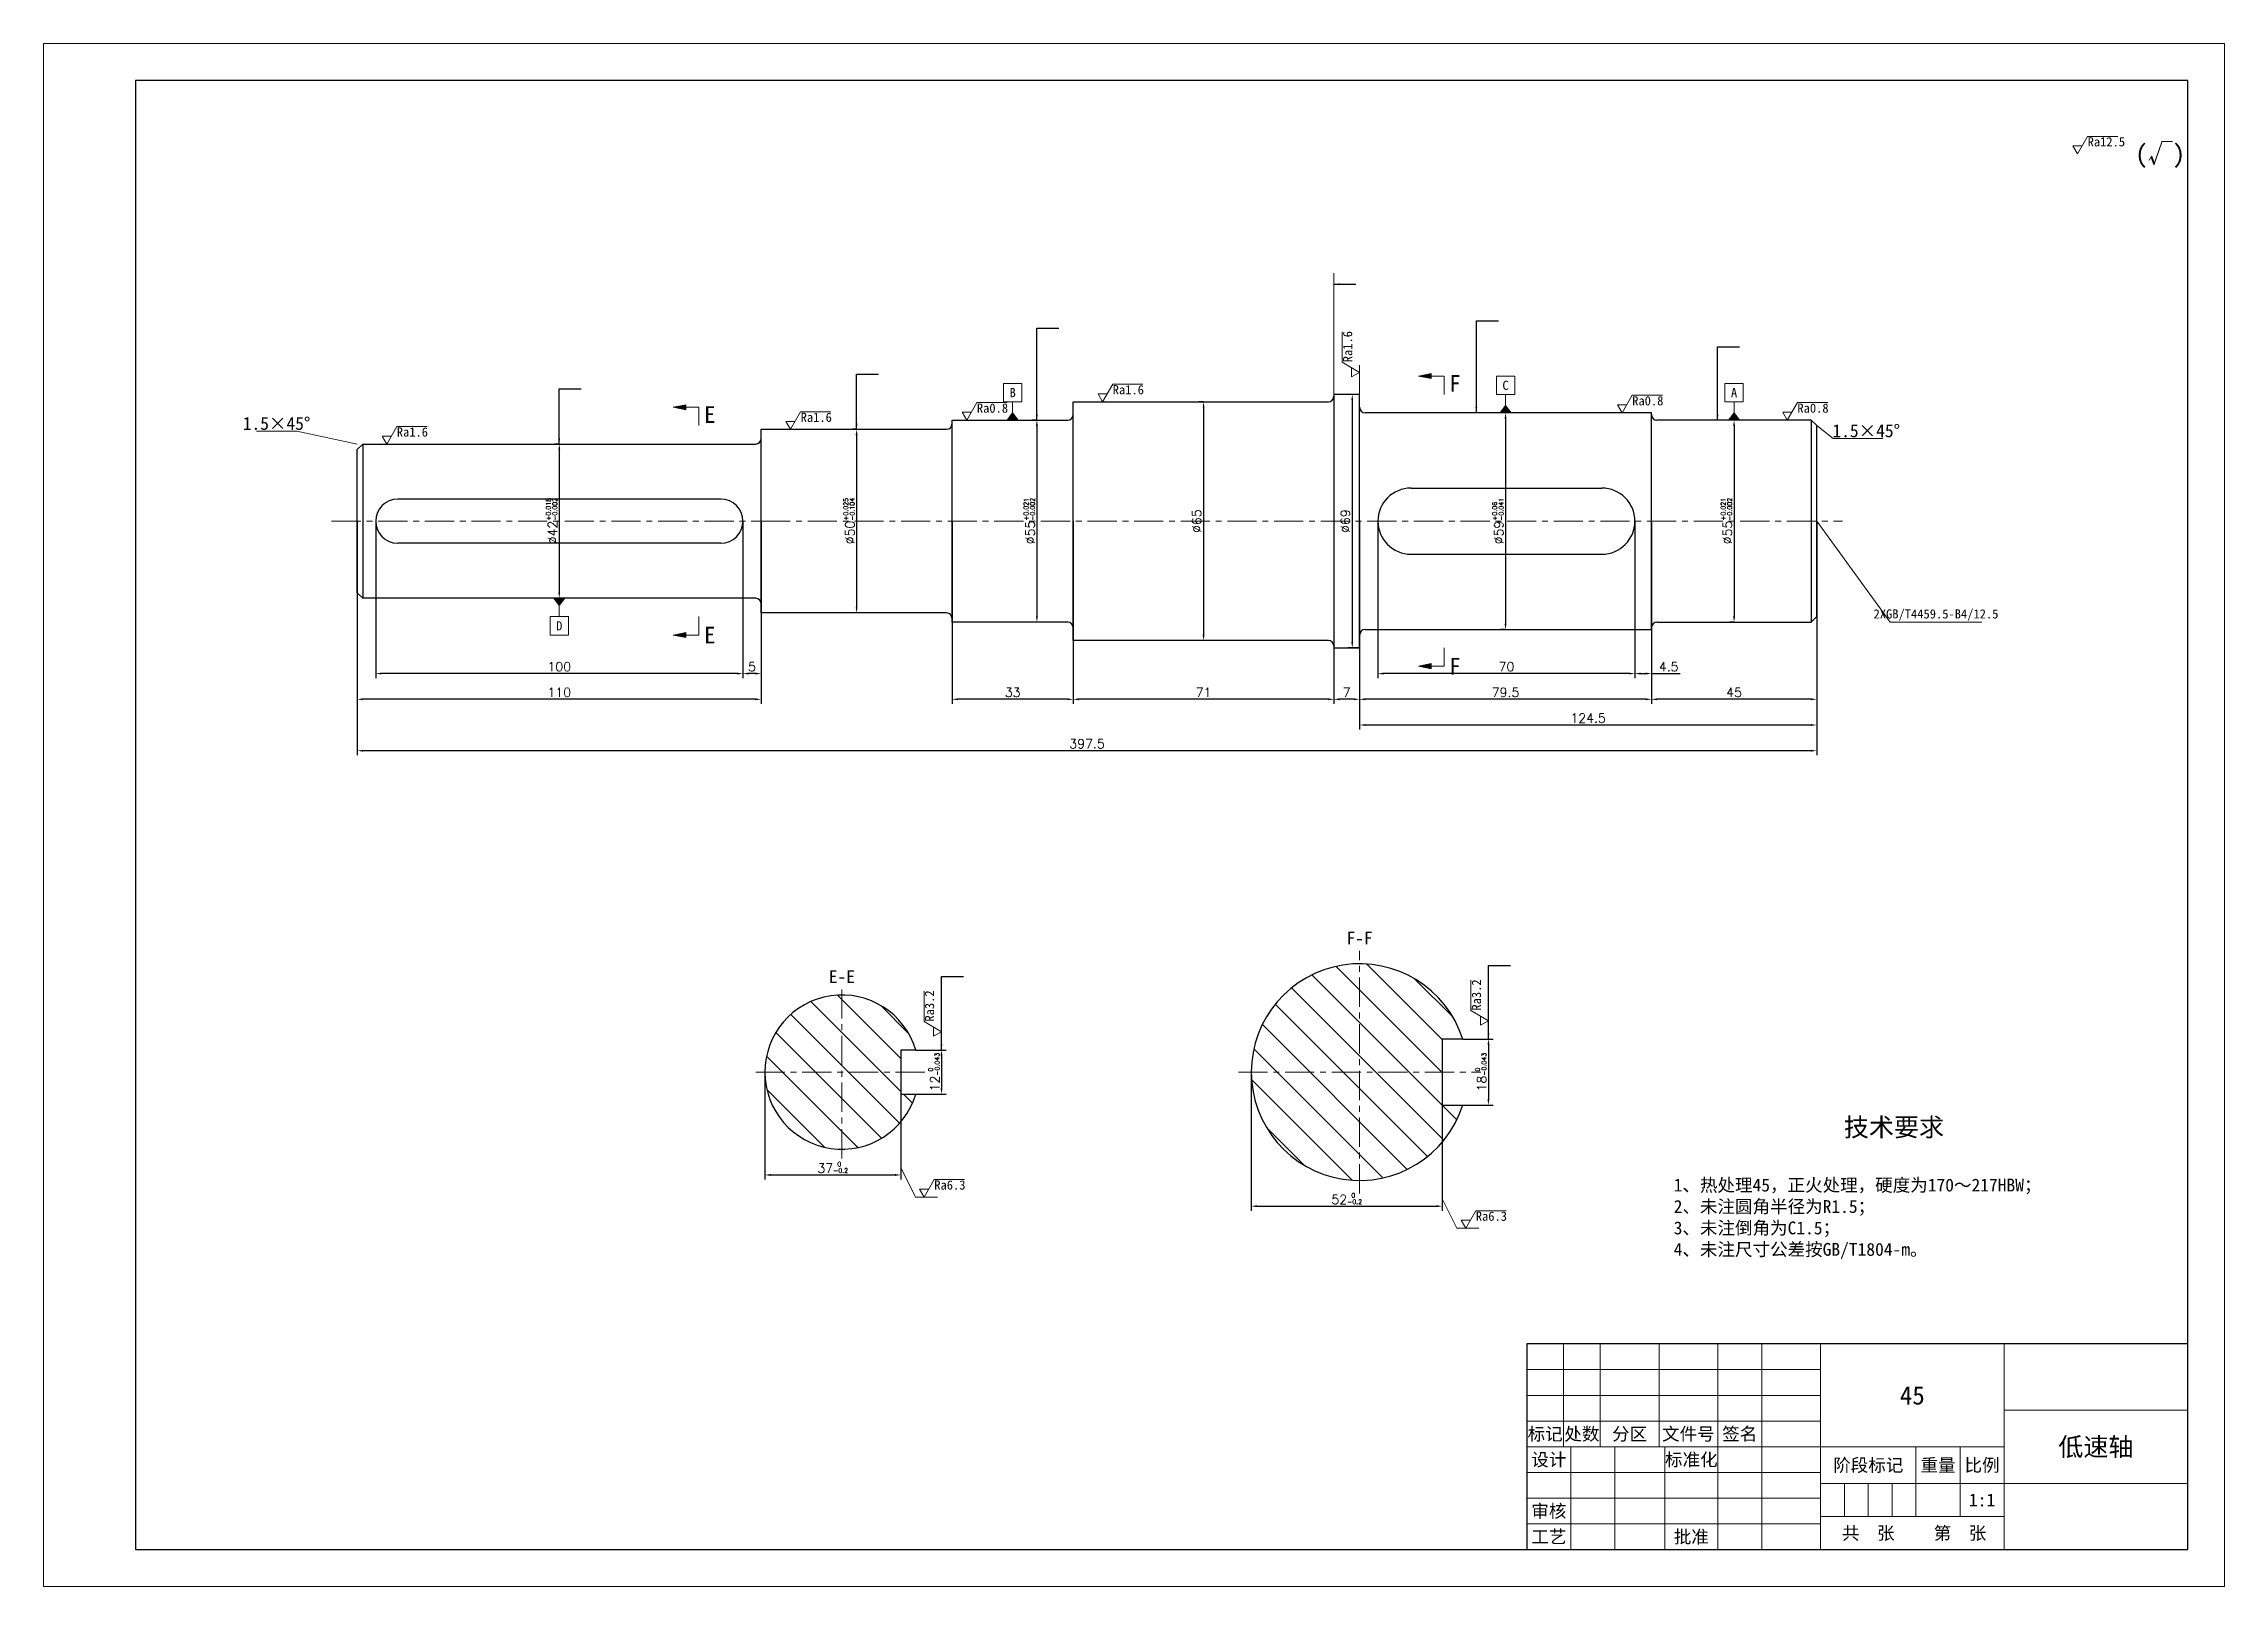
# Model space of a CAD drawing. Header units: millimetres. Extents: x 0 to 594, y 0 to 420.
import ezdxf
from ezdxf.enums import TextEntityAlignment as Align

# ---------------------------------------------------------------- set-up
doc = ezdxf.new("R2010")
doc.units = ezdxf.units.MM
doc.header["$LTSCALE"] = 0.25
doc.linetypes.add('CENTER', pattern=[50.8, 31.75, -6.35, 6.35, -6.35])
for name, color, linetype, lineweight in [('中心线', 1, 'CENTER', 15), ('剖面线', 4, 'Continuous', 15), ('尺寸', 7, 'Continuous', 15), ('文字', 7, 'Continuous', 15), ('粗实线', 7, 'Continuous', 30), ('细实线', 7, 'Continuous', 15)]:
    doc.layers.add(name, color=color, linetype=linetype, lineweight=lineweight)
doc.styles.get("Standard").update_dxf_attribs({"font": 'SimSun.ttf'})
doc.styles.add('txt', font='txt.shx')
doc.dimstyles.new('ISO-25', dxfattribs={"dimtxt": 2.5, "dimasz": 1.5625, "dimexe": 1.25, "dimexo": 0, "dimtad": 1, "dimdec": 3, "dimrnd": 0.01, "dimdsep": 46, "dimtxsty": 'txt', "dimcen": 2.5, "dimadec": 0, "dimazin": 0, "dimtfac": 1, "dimtdec": 3, "dimtmove": 0, "dimatfit": 3, "dimfxl": 1, "dimarcsym": 0})

# ---------------------------------------------------------------- blocks, each defined once
blk = doc.blocks.new('*D4')
at = {"layer": 'Defpoints', "color": 0, "transparency": 16777216}
for p in [(460.45, 317.5), (460.45, 262.5), (460.45, 262.5)]:
    blk.add_point(p, dxfattribs=at)
at = {"layer": '尺寸', "color": 0, "lineweight": -2, "transparency": 16777216}
for p, q in [((460.45, 317.5), (459.2, 317.5)), ((460.45, 315.94), (460.45, 264.06)), ((460.45, 262.5), (459.2, 262.5))]:
    blk.add_line(p, q, dxfattribs=at)
at = {"layer": '尺寸', "color": 0, "transparency": 16777216}
for points in [[(460.19, 315.94), (460.71, 315.94), (460.45, 317.5)], [(460.19, 264.06), (460.71, 264.06), (460.45, 262.5)]]:
    blk.add_solid(points, dxfattribs=at)
at = {"layer": '尺寸', "color": 0, "transparency": 16777216, "insert": (458.37, 290), "char_height": 2.5, "attachment_point": 5, "rotation": 90, "style": 'txt'}
blk.add_mtext('%%c55{\\H1.250000;\\S+0.021^ -0.002;}', dxfattribs=at)
blk = doc.blocks.new('*D5')
at = {"layer": 'Defpoints', "color": 0, "transparency": 16777216}
for p in [(398.2, 319.5), (398.2, 260.5), (398.2, 260.5)]:
    blk.add_point(p, dxfattribs=at)
at = {"layer": '尺寸', "color": 0, "lineweight": -2, "transparency": 16777216}
for p, q in [((398.2, 319.5), (396.95, 319.5)), ((398.2, 317.94), (398.2, 262.06)), ((398.2, 260.5), (396.95, 260.5))]:
    blk.add_line(p, q, dxfattribs=at)
at = {"layer": '尺寸', "color": 0, "transparency": 16777216}
for points in [[(397.94, 317.94), (398.46, 317.94), (398.2, 319.5)], [(397.94, 262.06), (398.46, 262.06), (398.2, 260.5)]]:
    blk.add_solid(points, dxfattribs=at)
at = {"layer": '尺寸', "color": 0, "transparency": 16777216, "insert": (396.12, 290), "char_height": 2.5, "attachment_point": 5, "rotation": 90, "style": 'txt'}
blk.add_mtext('%%c59{\\H1.250000;\\S+0.06^ -0.041;}', dxfattribs=at)
blk = doc.blocks.new('*D6')
at = {"layer": 'Defpoints', "color": 0, "transparency": 16777216}
for p in [(358.45, 324.5), (356.45, 255.5), (358.45, 255.5)]:
    blk.add_point(p, dxfattribs=at)
at = {"layer": '尺寸', "color": 0, "lineweight": -2, "transparency": 16777216}
for p, q in [((358.45, 324.5), (355.2, 324.5)), ((356.45, 322.94), (356.45, 257.06)), ((358.45, 255.5), (355.2, 255.5))]:
    blk.add_line(p, q, dxfattribs=at)
at = {"layer": '尺寸', "color": 0, "transparency": 16777216}
for points in [[(356.19, 322.94), (356.71, 322.94), (356.45, 324.5)], [(356.19, 257.06), (356.71, 257.06), (356.45, 255.5)]]:
    blk.add_solid(points, dxfattribs=at)
at = {"layer": '尺寸', "color": 0, "transparency": 16777216, "insert": (354.57, 290), "char_height": 2.5, "attachment_point": 5, "rotation": 90, "style": 'txt'}
blk.add_mtext('%%c69', dxfattribs=at)
blk = doc.blocks.new('*D7')
at = {"layer": 'Defpoints', "color": 0, "transparency": 16777216}
for p in [(315.95, 322.5), (315.95, 257.5), (315.95, 257.5)]:
    blk.add_point(p, dxfattribs=at)
at = {"layer": '尺寸', "color": 0, "lineweight": -2, "transparency": 16777216}
for p, q in [((315.95, 322.5), (314.7, 322.5)), ((315.95, 320.94), (315.95, 259.06)), ((315.95, 257.5), (314.7, 257.5))]:
    blk.add_line(p, q, dxfattribs=at)
at = {"layer": '尺寸', "color": 0, "transparency": 16777216}
for points in [[(315.69, 320.94), (316.21, 320.94), (315.95, 322.5)], [(315.69, 259.06), (316.21, 259.06), (315.95, 257.5)]]:
    blk.add_solid(points, dxfattribs=at)
at = {"layer": '尺寸', "color": 0, "transparency": 16777216, "insert": (314.07, 290), "char_height": 2.5, "attachment_point": 5, "rotation": 90, "style": 'txt'}
blk.add_mtext('%%c65', dxfattribs=at)
blk = doc.blocks.new('*D8')
at = {"layer": 'Defpoints', "color": 0, "transparency": 16777216}
for p in [(270.55, 317.5), (270.55, 262.5), (270.55, 262.5)]:
    blk.add_point(p, dxfattribs=at)
at = {"layer": '尺寸', "color": 0, "lineweight": -2, "transparency": 16777216}
for p, q in [((270.55, 317.5), (269.3, 317.5)), ((270.55, 315.94), (270.55, 264.06)), ((270.55, 262.5), (269.3, 262.5))]:
    blk.add_line(p, q, dxfattribs=at)
at = {"layer": '尺寸', "color": 0, "transparency": 16777216}
for points in [[(270.29, 315.94), (270.81, 315.94), (270.55, 317.5)], [(270.29, 264.06), (270.81, 264.06), (270.55, 262.5)]]:
    blk.add_solid(points, dxfattribs=at)
at = {"layer": '尺寸', "color": 0, "transparency": 16777216, "insert": (268.47, 290), "char_height": 2.5, "attachment_point": 5, "rotation": 90, "style": 'txt'}
blk.add_mtext('%%c55{\\H1.250000;\\S+0.021^ -0.002;}', dxfattribs=at)
blk = doc.blocks.new('*D9')
at = {"layer": 'Defpoints', "color": 0, "transparency": 16777216}
for p in [(221.45, 315), (221.45, 265), (221.45, 265)]:
    blk.add_point(p, dxfattribs=at)
at = {"layer": '尺寸', "color": 0, "lineweight": -2, "transparency": 16777216}
for p, q in [((221.45, 315), (220.2, 315)), ((221.45, 313.44), (221.45, 266.56)), ((221.45, 265), (220.2, 265))]:
    blk.add_line(p, q, dxfattribs=at)
at = {"layer": '尺寸', "color": 0, "transparency": 16777216}
for points in [[(221.19, 313.44), (221.71, 313.44), (221.45, 315)], [(221.19, 266.56), (221.71, 266.56), (221.45, 265)]]:
    blk.add_solid(points, dxfattribs=at)
at = {"layer": '尺寸', "color": 0, "transparency": 16777216, "insert": (219.37, 290), "char_height": 2.5, "attachment_point": 5, "rotation": 90, "style": 'txt'}
blk.add_mtext('%%c50{\\H1.250000;\\S+0.025^ -0.104;}', dxfattribs=at)
blk = doc.blocks.new('*D10')
at = {"layer": 'Defpoints', "color": 0, "transparency": 16777216}
for p in [(437.95, 290), (482.95, 290), (437.95, 241.5)]:
    blk.add_point(p, dxfattribs=at)
at = {"layer": '尺寸', "color": 0, "lineweight": -2, "transparency": 16777216}
for p, q in [((437.95, 290), (437.95, 240.25)), ((482.95, 290), (482.95, 240.25)), ((481.39, 241.5), (439.51, 241.5))]:
    blk.add_line(p, q, dxfattribs=at)
at = {"layer": '尺寸', "color": 0, "transparency": 16777216}
for points in [[(439.51, 241.76), (439.51, 241.24), (437.95, 241.5)], [(481.39, 241.76), (481.39, 241.24), (482.95, 241.5)]]:
    blk.add_solid(points, dxfattribs=at)
at = {"layer": '尺寸', "color": 0, "transparency": 16777216, "insert": (460.45, 243.38), "char_height": 2.5, "attachment_point": 5, "style": 'txt'}
blk.add_mtext('45', dxfattribs=at)
blk = doc.blocks.new('*D11')
at = {"layer": 'Defpoints', "color": 0, "transparency": 16777216}
for p in [(358.45, 290), (437.95, 290), (358.45, 241.5)]:
    blk.add_point(p, dxfattribs=at)
at = {"layer": '尺寸', "color": 0, "lineweight": -2, "transparency": 16777216}
for p, q in [((358.45, 290), (358.45, 240.25)), ((437.95, 290), (437.95, 240.25)), ((436.39, 241.5), (360.01, 241.5))]:
    blk.add_line(p, q, dxfattribs=at)
at = {"layer": '尺寸', "color": 0, "transparency": 16777216}
for points in [[(360.01, 241.76), (360.01, 241.24), (358.45, 241.5)], [(436.39, 241.76), (436.39, 241.24), (437.95, 241.5)]]:
    blk.add_solid(points, dxfattribs=at)
at = {"layer": '尺寸', "color": 0, "transparency": 16777216, "insert": (398.2, 243.38), "char_height": 2.5, "attachment_point": 5, "style": 'txt'}
blk.add_mtext('79.5', dxfattribs=at)
blk = doc.blocks.new('*D12')
at = {"layer": 'Defpoints', "color": 0, "transparency": 16777216}
for p in [(351.45, 290), (358.45, 290), (351.45, 241.5)]:
    blk.add_point(p, dxfattribs=at)
at = {"layer": '尺寸', "color": 0, "lineweight": -2, "transparency": 16777216}
for p, q in [((351.45, 290), (351.45, 240.25)), ((358.45, 290), (358.45, 240.25)), ((356.89, 241.5), (353.01, 241.5))]:
    blk.add_line(p, q, dxfattribs=at)
at = {"layer": '尺寸', "color": 0, "transparency": 16777216}
for points in [[(353.01, 241.76), (353.01, 241.24), (351.45, 241.5)], [(356.89, 241.76), (356.89, 241.24), (358.45, 241.5)]]:
    blk.add_solid(points, dxfattribs=at)
at = {"layer": '尺寸', "color": 0, "transparency": 16777216, "insert": (354.95, 243.38), "char_height": 2.5, "attachment_point": 5, "style": 'txt'}
blk.add_mtext('7', dxfattribs=at)
blk = doc.blocks.new('*D13')
at = {"layer": 'Defpoints', "color": 0, "transparency": 16777216}
for p in [(280.45, 290), (351.45, 290), (280.45, 241.5)]:
    blk.add_point(p, dxfattribs=at)
at = {"layer": '尺寸', "color": 0, "lineweight": -2, "transparency": 16777216}
for p, q in [((280.45, 290), (280.45, 240.25)), ((351.45, 290), (351.45, 240.25)), ((349.89, 241.5), (282.01, 241.5))]:
    blk.add_line(p, q, dxfattribs=at)
at = {"layer": '尺寸', "color": 0, "transparency": 16777216}
for points in [[(282.01, 241.76), (282.01, 241.24), (280.45, 241.5)], [(349.89, 241.76), (349.89, 241.24), (351.45, 241.5)]]:
    blk.add_solid(points, dxfattribs=at)
at = {"layer": '尺寸', "color": 0, "transparency": 16777216, "insert": (315.95, 243.38), "char_height": 2.5, "attachment_point": 5, "style": 'txt'}
blk.add_mtext('71', dxfattribs=at)
blk = doc.blocks.new('*D14')
at = {"layer": 'Defpoints', "color": 0, "transparency": 16777216}
for p in [(247.45, 290), (280.45, 290), (247.45, 241.5)]:
    blk.add_point(p, dxfattribs=at)
at = {"layer": '尺寸', "color": 0, "lineweight": -2, "transparency": 16777216}
for p, q in [((247.45, 290), (247.45, 240.25)), ((280.45, 290), (280.45, 240.25)), ((278.89, 241.5), (249.01, 241.5))]:
    blk.add_line(p, q, dxfattribs=at)
at = {"layer": '尺寸', "color": 0, "transparency": 16777216}
for points in [[(249.01, 241.76), (249.01, 241.24), (247.45, 241.5)], [(278.89, 241.76), (278.89, 241.24), (280.45, 241.5)]]:
    blk.add_solid(points, dxfattribs=at)
at = {"layer": '尺寸', "color": 0, "transparency": 16777216, "insert": (263.95, 243.38), "char_height": 2.5, "attachment_point": 5, "style": 'txt'}
blk.add_mtext('33', dxfattribs=at)
blk = doc.blocks.new('*D15')
at = {"layer": 'Defpoints', "color": 0, "transparency": 16777216}
for p in [(363.45, 290), (433.45, 290), (363.45, 248.5)]:
    blk.add_point(p, dxfattribs=at)
at = {"layer": '尺寸', "color": 0, "lineweight": -2, "transparency": 16777216}
for p, q in [((363.45, 290), (363.45, 247.25)), ((433.45, 290), (433.45, 247.25)), ((431.89, 248.5), (365.01, 248.5))]:
    blk.add_line(p, q, dxfattribs=at)
at = {"layer": '尺寸', "color": 0, "transparency": 16777216}
for points in [[(365.01, 248.76), (365.01, 248.24), (363.45, 248.5)], [(431.89, 248.76), (431.89, 248.24), (433.45, 248.5)]]:
    blk.add_solid(points, dxfattribs=at)
at = {"layer": '尺寸', "color": 0, "transparency": 16777216, "insert": (398.45, 250.38), "char_height": 2.5, "attachment_point": 5, "style": 'txt'}
blk.add_mtext('70', dxfattribs=at)
blk = doc.blocks.new('*D16')
at = {"layer": 'Defpoints', "color": 0, "transparency": 16777216}
for p in [(433.45, 290), (437.95, 290), (437.95, 248.5)]:
    blk.add_point(p, dxfattribs=at)
at = {"layer": '尺寸', "color": 0, "lineweight": -2, "transparency": 16777216}
for p, q in [((433.45, 290), (433.45, 247.25)), ((437.95, 290), (437.95, 247.25)), ((435.01, 248.5), (436.39, 248.5)), ((437.95, 248.5), (445.76, 248.5))]:
    blk.add_line(p, q, dxfattribs=at)
at = {"layer": '尺寸', "color": 0, "transparency": 16777216}
for points in [[(435.01, 248.76), (435.01, 248.24), (433.45, 248.5)], [(436.39, 248.76), (436.39, 248.24), (437.95, 248.5)]]:
    blk.add_solid(points, dxfattribs=at)
at = {"layer": '尺寸', "color": 0, "transparency": 16777216, "insert": (442.64, 250.38), "char_height": 2.5, "attachment_point": 5, "style": 'txt'}
blk.add_mtext('4.5', dxfattribs=at)
blk = doc.blocks.new('*D17')
at = {"layer": 'Defpoints', "color": 0, "transparency": 16777216}
for p in [(358.45, 290), (482.95, 290), (358.45, 234.5)]:
    blk.add_point(p, dxfattribs=at)
at = {"layer": '尺寸', "color": 0, "lineweight": -2, "transparency": 16777216}
for p, q in [((358.45, 290), (358.45, 233.25)), ((482.95, 290), (482.95, 233.25)), ((481.39, 234.5), (360.01, 234.5))]:
    blk.add_line(p, q, dxfattribs=at)
at = {"layer": '尺寸', "color": 0, "transparency": 16777216}
for points in [[(360.01, 234.76), (360.01, 234.24), (358.45, 234.5)], [(481.39, 234.76), (481.39, 234.24), (482.95, 234.5)]]:
    blk.add_solid(points, dxfattribs=at)
at = {"layer": '尺寸', "color": 0, "transparency": 16777216, "insert": (420.7, 236.38), "char_height": 2.5, "attachment_point": 5, "style": 'txt'}
blk.add_mtext('124.5', dxfattribs=at)
blk = doc.blocks.new('*D18')
at = {"layer": 'Defpoints', "color": 0, "transparency": 16777216}
for p in [(85.45, 290), (482.95, 290), (85.45, 227.5)]:
    blk.add_point(p, dxfattribs=at)
at = {"layer": '尺寸', "color": 0, "lineweight": -2, "transparency": 16777216}
for p, q in [((85.45, 290), (85.45, 226.25)), ((482.95, 290), (482.95, 226.25)), ((481.39, 227.5), (87.01, 227.5))]:
    blk.add_line(p, q, dxfattribs=at)
at = {"layer": '尺寸', "color": 0, "transparency": 16777216}
for points in [[(87.01, 227.76), (87.01, 227.24), (85.45, 227.5)], [(481.39, 227.76), (481.39, 227.24), (482.95, 227.5)]]:
    blk.add_solid(points, dxfattribs=at)
at = {"layer": '尺寸', "color": 0, "transparency": 16777216, "insert": (284.2, 229.38), "char_height": 2.5, "attachment_point": 5, "style": 'txt'}
blk.add_mtext('397.5', dxfattribs=at)
blk = doc.blocks.new('*D19')
at = {"layer": 'Defpoints', "color": 0, "transparency": 16777216}
for p in [(190.45, 290), (195.45, 290), (190.45, 248.5)]:
    blk.add_point(p, dxfattribs=at)
at = {"layer": '尺寸', "color": 0, "lineweight": -2, "transparency": 16777216}
for p, q in [((190.45, 290), (190.45, 247.25)), ((195.45, 290), (195.45, 247.25)), ((193.89, 248.5), (192.01, 248.5))]:
    blk.add_line(p, q, dxfattribs=at)
at = {"layer": '尺寸', "color": 0, "transparency": 16777216}
for points in [[(192.01, 248.76), (192.01, 248.24), (190.45, 248.5)], [(193.89, 248.76), (193.89, 248.24), (195.45, 248.5)]]:
    blk.add_solid(points, dxfattribs=at)
at = {"layer": '尺寸', "color": 0, "transparency": 16777216, "insert": (192.95, 250.38), "char_height": 2.5, "attachment_point": 5, "style": 'txt'}
blk.add_mtext('5', dxfattribs=at)
blk = doc.blocks.new('*D20')
at = {"layer": 'Defpoints', "color": 0, "transparency": 16777216}
for p in [(90.45, 290), (190.45, 290), (90.45, 248.5)]:
    blk.add_point(p, dxfattribs=at)
at = {"layer": '尺寸', "color": 0, "lineweight": -2, "transparency": 16777216}
for p, q in [((90.45, 290), (90.45, 247.25)), ((190.45, 290), (190.45, 247.25)), ((188.89, 248.5), (92.01, 248.5))]:
    blk.add_line(p, q, dxfattribs=at)
at = {"layer": '尺寸', "color": 0, "transparency": 16777216}
for points in [[(92.01, 248.76), (92.01, 248.24), (90.45, 248.5)], [(188.89, 248.76), (188.89, 248.24), (190.45, 248.5)]]:
    blk.add_solid(points, dxfattribs=at)
at = {"layer": '尺寸', "color": 0, "transparency": 16777216, "insert": (140.45, 250.38), "char_height": 2.5, "attachment_point": 5, "style": 'txt'}
blk.add_mtext('100', dxfattribs=at)
blk = doc.blocks.new('*D21')
at = {"layer": 'Defpoints', "color": 0, "transparency": 16777216}
for p in [(85.45, 290), (195.45, 290), (85.45, 241.5)]:
    blk.add_point(p, dxfattribs=at)
at = {"layer": '尺寸', "color": 0, "lineweight": -2, "transparency": 16777216}
for p, q in [((85.45, 290), (85.45, 240.25)), ((195.45, 290), (195.45, 240.25)), ((193.89, 241.5), (87.01, 241.5))]:
    blk.add_line(p, q, dxfattribs=at)
at = {"layer": '尺寸', "color": 0, "transparency": 16777216}
for points in [[(87.01, 241.76), (87.01, 241.24), (85.45, 241.5)], [(193.89, 241.76), (193.89, 241.24), (195.45, 241.5)]]:
    blk.add_solid(points, dxfattribs=at)
at = {"layer": '尺寸', "color": 0, "transparency": 16777216, "insert": (140.45, 243.38), "char_height": 2.5, "attachment_point": 5, "style": 'txt'}
blk.add_mtext('110', dxfattribs=at)
blk = doc.blocks.new('*D22')
at = {"layer": 'Defpoints', "color": 0, "transparency": 16777216}
for p in [(140.45, 311), (140.45, 269), (140.45, 269)]:
    blk.add_point(p, dxfattribs=at)
at = {"layer": '尺寸', "color": 0, "lineweight": -2, "transparency": 16777216}
for p, q in [((140.45, 311), (139.2, 311)), ((140.45, 309.44), (140.45, 270.56)), ((140.45, 269), (139.2, 269))]:
    blk.add_line(p, q, dxfattribs=at)
at = {"layer": '尺寸', "color": 0, "transparency": 16777216}
for points in [[(140.19, 309.44), (140.71, 309.44), (140.45, 311)], [(140.19, 270.56), (140.71, 270.56), (140.45, 269)]]:
    blk.add_solid(points, dxfattribs=at)
at = {"layer": '尺寸', "color": 0, "transparency": 16777216, "insert": (138.37, 290), "char_height": 2.5, "attachment_point": 5, "rotation": 90, "style": 'txt'}
blk.add_mtext('%%c42{\\H1.250000;\\S+0.018^ -0.002;}', dxfattribs=at)
blk = doc.blocks.new('*D23')
at = {"layer": 'Defpoints', "color": 0, "transparency": 16777216}
for p in [(328.95, 140), (380.95, 140), (380.95, 103.5)]:
    blk.add_point(p, dxfattribs=at)
at = {"layer": '尺寸', "color": 0, "lineweight": -2, "transparency": 16777216}
for p, q in [((328.95, 140), (328.95, 102.25)), ((380.95, 140), (380.95, 102.25)), ((330.51, 103.5), (379.39, 103.5))]:
    blk.add_line(p, q, dxfattribs=at)
at = {"layer": '尺寸', "color": 0, "transparency": 16777216}
for points in [[(330.51, 103.76), (330.51, 103.24), (328.95, 103.5)], [(379.39, 103.76), (379.39, 103.24), (380.95, 103.5)]]:
    blk.add_solid(points, dxfattribs=at)
at = {"layer": '尺寸', "color": 0, "transparency": 16777216, "insert": (354.95, 105.58), "char_height": 2.5, "attachment_point": 5, "style": 'txt'}
blk.add_mtext('52{\\H1.250000;\\S 0^ -0.2;}', dxfattribs=at)
blk = doc.blocks.new('*D24')
at = {"layer": 'Defpoints', "color": 0, "transparency": 16777216}
for p in [(386.54, 149), (386.54, 131), (393.54, 131)]:
    blk.add_point(p, dxfattribs=at)
at = {"layer": '尺寸', "color": 0, "lineweight": -2, "transparency": 16777216}
for p, q in [((386.54, 149), (394.79, 149)), ((393.54, 147.44), (393.54, 132.56)), ((386.54, 131), (394.79, 131))]:
    blk.add_line(p, q, dxfattribs=at)
at = {"layer": '尺寸', "color": 0, "transparency": 16777216}
for points in [[(393.28, 147.44), (393.8, 147.44), (393.54, 149)], [(393.28, 132.56), (393.8, 132.56), (393.54, 131)]]:
    blk.add_solid(points, dxfattribs=at)
at = {"layer": '尺寸', "color": 0, "transparency": 16777216, "insert": (391.46, 140), "char_height": 2.5, "attachment_point": 5, "rotation": 90, "style": 'txt'}
blk.add_mtext('18{\\H1.250000;\\S 0^ -0.043;}', dxfattribs=at)
blk = doc.blocks.new('*D25')
at = {"layer": 'Defpoints', "color": 0, "transparency": 16777216}
for p in [(196.45, 140), (233.45, 140), (233.45, 112)]:
    blk.add_point(p, dxfattribs=at)
at = {"layer": '尺寸', "color": 0, "lineweight": -2, "transparency": 16777216}
for p, q in [((196.45, 140), (196.45, 110.75)), ((233.45, 140), (233.45, 110.75)), ((198.01, 112), (231.89, 112))]:
    blk.add_line(p, q, dxfattribs=at)
at = {"layer": '尺寸', "color": 0, "transparency": 16777216}
for points in [[(198.01, 112.26), (198.01, 111.74), (196.45, 112)], [(231.89, 112.26), (231.89, 111.74), (233.45, 112)]]:
    blk.add_solid(points, dxfattribs=at)
at = {"layer": '尺寸', "color": 0, "transparency": 16777216, "insert": (214.95, 114.08), "char_height": 2.5, "attachment_point": 5, "style": 'txt'}
blk.add_mtext('37{\\H1.250000;\\S 0^ -0.2;}', dxfattribs=at)
blk = doc.blocks.new('*D26')
at = {"layer": 'Defpoints', "color": 0, "transparency": 16777216}
for p in [(237.57, 146), (237.57, 134), (244.57, 134)]:
    blk.add_point(p, dxfattribs=at)
at = {"layer": '尺寸', "color": 0, "lineweight": -2, "transparency": 16777216}
for p, q in [((237.57, 146), (245.82, 146)), ((244.57, 144.44), (244.57, 135.56)), ((237.57, 134), (245.82, 134))]:
    blk.add_line(p, q, dxfattribs=at)
at = {"layer": '尺寸', "color": 0, "transparency": 16777216}
for points in [[(244.31, 144.44), (244.83, 144.44), (244.57, 146)], [(244.31, 135.56), (244.83, 135.56), (244.57, 134)]]:
    blk.add_solid(points, dxfattribs=at)
at = {"layer": '尺寸', "color": 0, "transparency": 16777216, "insert": (242.49, 140), "char_height": 2.5, "attachment_point": 5, "rotation": 90, "style": 'txt'}
blk.add_mtext('12{\\H1.250000;\\S 0^ -0.043;}', dxfattribs=at)

msp = doc.modelspace()

# ---------------------------------------------------------------- hatches: boundary and pattern name
at = {"layer": '剖面线'}
for points in [[(377.95, 329.5), (377.95, 330.2), (374.45, 329.5), (377.95, 328.8)], [(174.95, 321), (174.95, 321.7), (171.45, 321), (174.95, 320.3)], [(174.95, 259), (174.95, 258.3), (171.45, 259), (174.95, 259.7)], [(377.95, 250.5), (377.95, 249.8), (374.45, 250.5), (377.95, 251.2)]]:
    msp.add_hatch(color=256, dxfattribs=at).paths.add_polyline_path(points, flags=16)
h = msp.add_hatch(dxfattribs=at)
h.set_pattern_fill('ANSI31', color=256, scale=2, angle=90, style=0)
edge = h.paths.add_edge_path(flags=16)
edge.add_arc((358.45, 140), 29.4966, 17.7653921, 342.2346079)
edge.add_line((386.54, 131), (380.95, 131))
edge.add_line((380.95, 131), (380.95, 149))
edge.add_line((380.95, 149), (386.54, 149))
h = msp.add_hatch(dxfattribs=at)
h.set_pattern_fill('ANSI31', color=256, scale=2, angle=90, style=0)
edge = h.paths.add_edge_path(flags=16)
edge.add_arc((217.45, 140), 20.9956, 16.6051454, 343.3948546)
edge.add_line((237.57, 134), (233.45, 134))
edge.add_line((233.45, 134), (233.45, 146))
edge.add_line((233.45, 146), (237.57, 146))
at = {"layer": '尺寸'}
for points in [[(399.7, 319.5), (396.7, 319.5), (398.2, 321.5)], [(265.45, 317.5), (262.45, 317.5), (263.95, 319.5)], [(461.95, 317.5), (458.95, 317.5), (460.45, 319.5)], [(138.95, 269), (141.95, 269), (140.45, 267)]]:
    msp.add_hatch(color=256, dxfattribs=at).paths.add_polyline_path(points, flags=16)

# ---------------------------------------------------------------- linework, layer by layer
at = {"layer": '中心线'}
for p, q in [((78.45, 290), (195.45, 290)), ((195.45, 290), (489.95, 290)), ((358.45, 107), (358.45, 173)), ((217.45, 116.5), (217.45, 163.5)), ((193.95, 140), (240.95, 140)), ((325.45, 140), (391.45, 140))]:
    msp.add_line(p, q, dxfattribs=at)
at = {"layer": '尺寸'}
for p, q in [((554, 390), (552.75, 392.1651)), ((552.75, 392.1651), (555.25, 392.1651)), ((554, 390), (556.75, 394.7631)), ((556.75, 394.7631), (565, 394.7631)), ((351.45, 324.5), (351.45, 357.5)), ((353.6869, 333.25), (353.6869, 341.5)), ((358.45, 330.5), (353.6869, 333.25)), ((288.45, 322.5), (291.2, 327.2631)), ((291.2, 327.2631), (299.45, 327.2631)), ((356.2849, 329.25), (356.2849, 331.75)), ((358.45, 330.5), (356.2849, 329.25)), ((358.45, 324.5), (358.45, 332.5)), ((377.95, 330.2), (374.45, 329.5)), ((374.45, 329.5), (377.95, 328.8)), ((377.95, 329.5), (377.95, 330.2)), ((381.45, 329.5), (377.95, 329.5)), ((377.95, 328.8), (377.95, 329.5)), ((381.45, 324.5), (381.45, 329.5)), ((174.95, 321.7), (171.45, 321)), ((171.45, 321), (174.95, 320.3)), ((174.95, 321), (174.95, 321.7)), ((178.45, 321), (174.95, 321)), ((174.95, 320.3), (174.95, 321)), ((178.45, 316), (178.45, 321)), ((251.45, 317.5), (254.2, 322.2631)), ((254.2, 322.2631), (262.45, 322.2631)), ((288.45, 322.5), (287.2, 324.6651)), ((287.2, 324.6651), (289.7, 324.6651)), ((429.95, 319.5), (428.7, 321.6651)), ((428.7, 321.6651), (431.2, 321.6651)), ((429.95, 319.5), (432.7, 324.2631)), ((432.7, 324.2631), (440.95, 324.2631)), ((474.95, 317.5), (477.7, 322.2631)), ((477.7, 322.2631), (485.95, 322.2631)), ((93.45, 311), (96.2, 315.7631)), ((96.2, 315.7631), (104.45, 315.7631)), ((203.45, 315), (202.2, 317.1651)), ((202.2, 317.1651), (204.7, 317.1651)), ((203.45, 315), (206.2, 319.7631)), ((206.2, 319.7631), (214.45, 319.7631)), ((251.45, 317.5), (250.2, 319.6651)), ((250.2, 319.6651), (252.7, 319.6651)), ((474.95, 317.5), (473.7, 319.6651)), ((473.7, 319.6651), (476.2, 319.6651)), ((482.95, 316), (487.45, 312.5)), ((68.95, 314.5), (57.95, 314.5)), ((85.45, 311), (68.95, 314.5)), ((93.45, 311), (92.2, 313.1651)), ((92.2, 313.1651), (94.7, 313.1651)), ((487.45, 312.5), (500.95, 312.5)), ((482.95, 290), (502.95, 262.5)), ((178.45, 264), (178.45, 259)), ((502.95, 262.5), (527.95, 262.5)), ((171.45, 259), (174.95, 259.7)), ((174.95, 258.3), (171.45, 259)), ((174.95, 259.7), (174.95, 259)), ((178.45, 259), (174.95, 259)), ((174.95, 259), (174.95, 258.3)), ((381.45, 255.5), (381.45, 250.5)), ((374.45, 250.5), (377.95, 251.2)), ((377.95, 249.8), (374.45, 250.5)), ((377.95, 251.2), (377.95, 250.5)), ((381.45, 250.5), (377.95, 250.5)), ((377.95, 250.5), (377.95, 249.8)), ((239.8069, 153.75), (239.8069, 162)), ((388.7769, 156.75), (388.7769, 165)), ((393.54, 154), (388.7769, 156.75)), ((391.3749, 152.75), (391.3749, 155.25)), ((244.57, 151), (239.8069, 153.75)), ((242.4049, 149.75), (242.4049, 152.25)), ((244.57, 151), (242.4049, 149.75)), ((393.54, 154), (391.3749, 152.75)), ((233.45, 114), (237.45, 106)), ((239.85, 106), (238.6, 108.1651)), ((238.6, 108.1651), (241.1, 108.1651)), ((239.85, 106), (242.6, 110.7631)), ((242.6, 110.7631), (250.85, 110.7631)), ((237.45, 106), (243.45, 106)), ((380.95, 105.5), (384.95, 97.5)), ((387.35, 97.5), (390.1, 102.2631)), ((390.1, 102.2631), (398.35, 102.2631)), ((384.95, 97.5), (390.95, 97.5)), ((387.35, 97.5), (386.1, 99.6651)), ((386.1, 99.6651), (388.6, 99.6651))]:
    msp.add_line(p, q, dxfattribs=at)
at = {"layer": '尺寸', "lineweight": 15}
for p, q in [((263.95, 319.5), (263.95, 322.5)), ((396.7, 319.5), (398.2, 321.5)), ((398.2, 321.5), (398.2, 324.5)), ((399.7, 319.5), (398.2, 321.5)), ((460.45, 319.5), (460.45, 322.5)), ((262.45, 317.5), (263.95, 319.5)), ((265.45, 317.5), (262.45, 317.5)), ((265.45, 317.5), (263.95, 319.5)), ((399.7, 319.5), (396.7, 319.5)), ((458.95, 317.5), (460.45, 319.5)), ((461.95, 317.5), (458.95, 317.5)), ((461.95, 317.5), (460.45, 319.5)), ((138.95, 269), (141.95, 269)), ((138.95, 269), (140.45, 267)), ((141.95, 269), (140.45, 267)), ((140.45, 267), (140.45, 264))]:
    msp.add_line(p, q, dxfattribs=at)
for points in [[(266.45, 322.5), (261.45, 322.5), (261.45, 327.5), (266.45, 327.5)], [(400.7, 324.5), (395.7, 324.5), (395.7, 329.5), (400.7, 329.5)], [(462.95, 322.5), (457.95, 322.5), (457.95, 327.5), (462.95, 327.5)], [(137.95, 264), (142.95, 264), (142.95, 259), (137.95, 259)]]:
    msp.add_lwpolyline(points, close=True, dxfattribs=at)
at = {"layer": '粗实线'}
for p, q in [((584, 410), (25, 410)), ((25, 410), (25, 10)), ((584, 10), (584, 410)), ((280.45, 257.5), (280.45, 322.5)), ((280.45, 322.5), (349.95, 322.5)), ((358.45, 324.5), (351.45, 324.5)), ((351.45, 324.5), (351.45, 255.5)), ((358.45, 255.5), (358.45, 324.5)), ((195.45, 265), (195.45, 315)), ((195.45, 315), (245.95, 315)), ((247.45, 262.5), (247.45, 317.5)), ((247.45, 317.5), (278.95, 317.5)), ((437.95, 319.5), (359.95, 319.5)), ((437.95, 260.5), (437.95, 319.5)), ((481.45, 317.5), (439.45, 317.5)), ((482.95, 316), (481.45, 317.5)), ((481.45, 317.5), (481.45, 262.5)), ((482.95, 264), (482.95, 316)), ((85.45, 309.5), (86.95, 311)), ((85.45, 270.5), (85.45, 309.5)), ((86.95, 311), (193.95, 311)), ((86.95, 311), (86.95, 269)), ((372.45, 299), (424.45, 299)), ((184.45, 296), (96.45, 296)), ((184.45, 284), (96.45, 284)), ((372.45, 281), (424.45, 281)), ((86.95, 269), (85.45, 270.5)), ((193.95, 269), (86.95, 269)), ((245.95, 265), (195.45, 265)), ((278.95, 262.5), (247.45, 262.5)), ((439.45, 262.5), (481.45, 262.5)), ((481.45, 262.5), (482.95, 264)), ((349.95, 257.5), (280.45, 257.5)), ((351.45, 255.5), (358.45, 255.5)), ((359.95, 260.5), (437.95, 260.5)), ((386.54, 149), (380.95, 149)), ((380.95, 149), (380.95, 131)), ((237.57, 146), (233.45, 146)), ((233.45, 146), (233.45, 134)), ((233.45, 134), (237.57, 134)), ((380.95, 131), (386.54, 131)), ((584, 66), (404, 66)), ((404, 66), (404, 10)), ((25, 10), (584, 10))]:
    msp.add_line(p, q, dxfattribs=at)
for centre, radius, start, end in [((349.95, 324), 1.5, 270, 0), ((359.95, 321), 1.5, 180, 270), ((245.95, 316.5), 1.5, 270, 0), ((278.95, 319), 1.5, 270, 0), ((439.45, 319), 1.5, 180, 270), ((193.95, 312.5), 1.5, 270, 0), ((372.45, 290), 9, 90, 270), ((424.45, 290), 9, 270, 90), ((96.45, 290), 6, 90, 270), ((184.45, 290), 6, 270, 90), ((193.95, 267.5), 1.5, 0, 90), ((245.95, 263.5), 1.5, 0, 90), ((278.95, 261), 1.5, 0, 90), ((439.45, 261), 1.5, 90, 180), ((349.95, 256), 1.5, 0, 90), ((359.95, 259), 1.5, 90, 180), ((358.45, 140), 29.4966, 17.7653921, 342.2346079), ((217.45, 140), 20.9956, 16.6051454, 343.3948546)]:
    msp.add_arc(centre, radius, start, end, dxfattribs=at)
at = {"layer": '细实线'}
for p, q in [((594, 420), (0, 420)), ((0, 420), (0, 0)), ((594, 0), (594, 420)), ((414, 38), (414, 66)), ((424, 38), (424, 66)), ((440, 38), (440, 66)), ((456, 10), (456, 66)), ((468, 10), (468, 66)), ((484, 10), (484, 66)), ((534, 10), (534, 66)), ((484, 59), (404, 59)), ((484, 52), (404, 52)), ((534, 48), (584, 48)), ((484, 45), (404, 45)), ((534, 38), (404, 38)), ((416, 10), (416, 38)), ((428, 10), (428, 38)), ((441.6, 10), (441.6, 38)), ((510, 19), (510, 38)), ((522, 19), (522, 38)), ((484, 31), (404, 31)), ((484, 24), (404, 24)), ((484, 28), (584, 28)), ((490.5, 19), (490.5, 28)), ((497, 19), (497, 28)), ((503.5, 19), (503.5, 28)), ((534, 19), (484, 19)), ((484, 17), (404, 17)), ((0, 0), (594, 0))]:
    msp.add_line(p, q, dxfattribs=at)

# ---------------------------------------------------------------- texts
at = {"layer": '尺寸'}
for s, p in [('Ra12.5', (556.75, 394.525)), ('Ra1.6', (291.2, 327.025)), ('Ra0.8', (254.2, 322.025)), ('Ra0.8', (432.7, 324.025)), ('Ra0.8', (477.7, 322.025)), ('Ra1.6', (96.2, 315.525)), ('Ra1.6', (206.2, 319.525)), ('Ra6.3', (242.6, 110.525)), ('Ra6.3', (390.1, 102.025))]:
    msp.add_text(s, height=2.5, dxfattribs=at).set_placement(p, align=Align.TOP_LEFT)
for s, height, p in [('(√)', 5, (576.5, 390)), ('F', 4.5, (384.45, 327.5)), ('C', 2.5, (398.2, 327)), ('E', 4.5, (181.45, 319)), ('B', 2.5, (263.95, 325)), ('A', 2.5, (460.45, 325)), ('1.5×45°', 3.5, (63.45, 316.6)), ('1.5×45°', 3.5, (496.45, 314.6)), ('D', 2.5, (140.45, 261.5)), ('2XGB/T4459.5-B4/12.5', 2.5, (515.45, 264.75)), ('E', 4.5, (181.45, 259)), ('F', 4.5, (384.45, 250.5)), ('F-F', 3.5, (358.45, 176.5)), ('E-E', 3.5, (217.45, 166)), ('技术要求', 5, (504, 125))]:
    msp.add_text(s, height=height, dxfattribs=at).set_placement(p, align=Align.MIDDLE_CENTER)
for s, p in [('Ra1.6', (353.925, 333.25)), ('Ra3.2', (240.045, 153.75)), ('Ra3.2', (389.015, 156.75))]:
    msp.add_text(s, height=2.5, rotation=90, dxfattribs=at).set_placement(p, align=Align.TOP_LEFT)
at = {"layer": '尺寸', "insert": (444, 111), "char_height": 3.5, "width": 130, "attachment_point": 1}
msp.add_mtext('1、热处理45，正火处理，硬度为170～217HBW；^M^J2、未注圆角半径为R1.5；^M^J3、未注倒角为C1.5；^M^J4、未注尺寸公差按GB/T1804-m。', dxfattribs=at)
at = {"layer": '文字'}
for s, height, p in [('45', 5, (509, 52)), ('标记', 3.5, (409, 41.5)), ('处数', 3.5, (419, 41.5)), ('分区', 3.5, (432, 41.5)), ('文件号', 3.5, (448, 41.5)), ('签名', 3.5, (462, 41.5)), ('设计', 3.5, (410, 34.5)), ('标准化', 3.5, (448.8, 34.5)), ('低速轴', 5, (559, 38)), ('阶段标记', 3.5, (497, 33)), ('重量', 3.5, (516, 33)), ('比例', 3.5, (528, 33)), ('1:1', 3.5, (528, 23.5)), ('审核', 3.5, (410, 20.5)), ('工艺', 3.5, (410, 13.5)), ('批准', 3.5, (448.8, 13.5)), ('共\u3000张', 3.5, (497, 14.5)), ('第\u3000张', 3.5, (522, 14.5))]:
    msp.add_text(s, height=height, dxfattribs=at).set_placement(p, align=Align.MIDDLE_CENTER)

# ---------------------------------------------------------------- dimensions: what is measured, and where the dimension line sits
at = {"layer": '尺寸'}
for base, p1, p2, override, picture, middle in [((315.95, 257.5), (315.95, 322.5), (315.95, 257.5), {"dimtxt": 2.5, "dimdec": 3, "dimpost": '%%c<>'}, '*D7', (314.075, 290)), ((356.45, 255.5), (358.45, 324.5), (358.45, 255.5), {"dimtxt": 2.5, "dimdec": 3, "dimpost": '%%c<>'}, '*D6', (354.575, 290)), ((221.45, 265), (221.45, 315), (221.45, 265), {"dimtxt": 2.5, "dimdec": 3, "dimpost": '%%c<>', "dimtol": 1, "dimtp": 0.025, "dimtm": 0.104, "dimtfac": 0.5, "dimfrac": 1}, '*D9', (219.3667, 290)), ((270.55, 262.5), (270.55, 317.5), (270.55, 262.5), {"dimtxt": 2.5, "dimdec": 3, "dimpost": '%%c<>', "dimtol": 1, "dimtp": 0.021, "dimtm": 0.002, "dimtfac": 0.5, "dimfrac": 1}, '*D8', (268.4667, 290)), ((398.2, 260.5), (398.2, 319.5), (398.2, 260.5), {"dimtxt": 2.5, "dimdec": 3, "dimpost": '%%c<>', "dimtol": 1, "dimtp": 0.06, "dimtm": 0.041, "dimtfac": 0.5, "dimfrac": 1}, '*D5', (396.1167, 290)), ((460.45, 262.5), (460.45, 317.5), (460.45, 262.5), {"dimtxt": 2.5, "dimdec": 3, "dimpost": '%%c<>', "dimtol": 1, "dimtp": 0.021, "dimtm": 0.002, "dimtfac": 0.5, "dimfrac": 1}, '*D4', (458.3667, 290)), ((140.45, 269), (140.45, 311), (140.45, 269), {"dimtxt": 2.5, "dimdec": 3, "dimpost": '%%c<>', "dimtol": 1, "dimtp": 0.018, "dimtm": 0.002, "dimtfac": 0.5, "dimfrac": 1}, '*D22', (138.3667, 290)), ((393.54, 131), (386.54, 149), (386.54, 131), {"dimtxt": 2.5, "dimdec": 3, "dimpost": '<>', "dimtol": 1, "dimtp": 0, "dimtm": 0.043, "dimtfac": 0.5, "dimfrac": 1}, '*D24', (391.4567, 140)), ((244.57, 134), (237.57, 146), (237.57, 134), {"dimtxt": 2.5, "dimdec": 3, "dimpost": '<>', "dimtol": 1, "dimtp": 0, "dimtm": 0.043, "dimtfac": 0.5, "dimfrac": 1}, '*D26', (242.4867, 140))]:
    dim = msp.add_linear_dim(base=base, p1=p1, p2=p2, angle=90, dimstyle='ISO-25', override=override, dxfattribs=at)
    dim.commit()
    dim.dimension.update_dxf_attribs({"geometry": picture, "text_midpoint": middle})
for base, p1, p2, override, picture, middle in [((85.45, 227.5), (482.95, 290), (85.45, 290), {"dimtxt": 2.5, "dimdec": 3, "dimpost": '<>'}, '*D18', (284.2, 229.375)), ((85.45, 241.5), (195.45, 290), (85.45, 290), {"dimtxt": 2.5, "dimdec": 3, "dimpost": '<>'}, '*D21', (140.45, 243.375)), ((90.45, 248.5), (190.45, 290), (90.45, 290), {"dimtxt": 2.5, "dimdec": 3, "dimpost": '<>'}, '*D20', (140.45, 250.375)), ((190.45, 248.5), (195.45, 290), (190.45, 290), {"dimtxt": 2.5, "dimdec": 3, "dimpost": '<>'}, '*D19', (192.95, 250.375)), ((247.45, 241.5), (280.45, 290), (247.45, 290), {"dimtxt": 2.5, "dimdec": 3, "dimpost": '<>'}, '*D14', (263.95, 243.375)), ((280.45, 241.5), (351.45, 290), (280.45, 290), {"dimtxt": 2.5, "dimdec": 3, "dimpost": '<>'}, '*D13', (315.95, 243.375)), ((351.45, 241.5), (358.45, 290), (351.45, 290), {"dimtxt": 2.5, "dimdec": 3, "dimpost": '<>'}, '*D12', (354.95, 243.375)), ((358.45, 241.5), (437.95, 290), (358.45, 290), {"dimtxt": 2.5, "dimdec": 3, "dimpost": '<>'}, '*D11', (398.2, 243.375)), ((358.45, 234.5), (482.95, 290), (358.45, 290), {"dimtxt": 2.5, "dimdec": 3, "dimpost": '<>'}, '*D17', (420.7, 236.375)), ((363.45, 248.5), (433.45, 290), (363.45, 290), {"dimtxt": 2.5, "dimdec": 3, "dimpost": '<>'}, '*D15', (398.45, 250.375)), ((437.95, 248.5), (433.45, 290), (437.95, 290), {"dimtxt": 2.5, "dimdec": 3, "dimpost": '<>'}, '*D16', (442.6375, 250.375)), ((437.95, 241.5), (482.95, 290), (437.95, 290), {"dimtxt": 2.5, "dimdec": 3, "dimpost": '<>'}, '*D10', (460.45, 243.375)), ((233.45, 112), (196.45, 140), (233.45, 140), {"dimtxt": 2.5, "dimdec": 3, "dimpost": '<>', "dimtol": 1, "dimtp": 0, "dimtm": 0.2, "dimtfac": 0.5, "dimfrac": 1}, '*D25', (214.95, 114.0833)), ((380.95, 103.5), (328.95, 140), (380.95, 140), {"dimtxt": 2.5, "dimdec": 3, "dimpost": '<>', "dimtol": 1, "dimtp": 0, "dimtm": 0.2, "dimtfac": 0.5, "dimfrac": 1}, '*D23', (354.95, 105.5833))]:
    dim = msp.add_linear_dim(base=base, p1=p1, p2=p2, dimstyle='ISO-25', override=override, dxfattribs=at)
    dim.commit()
    dim.dimension.update_dxf_attribs({"geometry": picture, "text_midpoint": middle})

# ---------------------------------------------------------------- leaders
for points in [[(351.45, 354.5), (357.45, 354.5)], [(270.55, 317.5), (270.55, 342.5), (276.55, 342.5)], [(390.25, 319.5), (390.25, 344.5), (396.25, 344.5)], [(455.95, 317.5), (455.95, 337.5), (461.95, 337.5)], [(221.45, 315), (221.45, 330), (227.45, 330)], [(140.45, 311), (140.45, 326), (146.45, 326)], [(393.54, 149), (393.54, 169), (399.54, 169)], [(244.57, 146), (244.57, 166), (250.57, 166)]]:
    msp.add_leader(points, dimstyle='ISO-25', dxfattribs=at)

doc.saveas('drawing.dxf')
